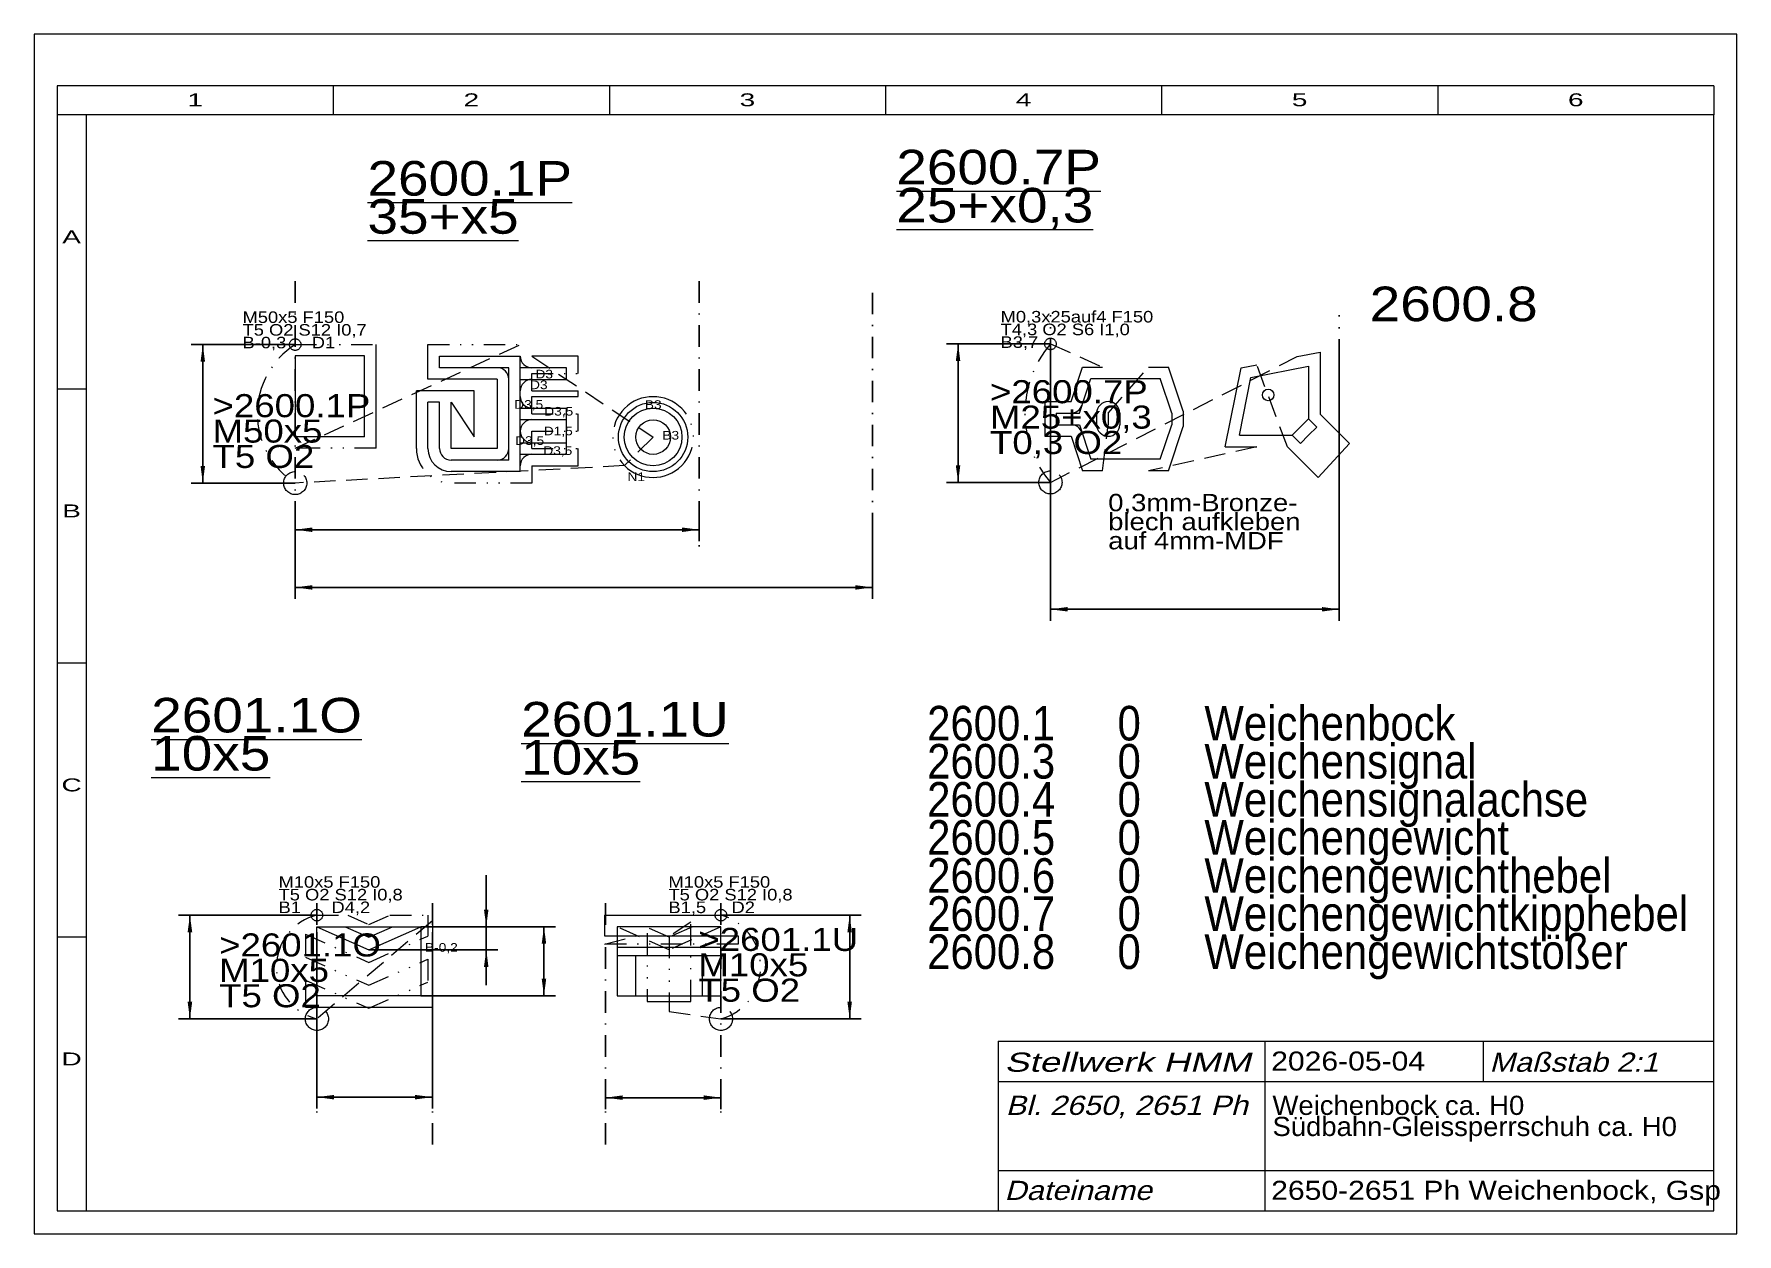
# Model space of a CAD drawing. Extents: x 0 to 148, y 0 to 104.
import ezdxf
from ezdxf.enums import TextEntityAlignment as Align

# ---------------------------------------------------------------- set-up
doc = ezdxf.new("R2010")
doc.units = 0
doc.header["$LTSCALE"] = 3.7125
for name, pattern in [('DASHDOT', [1, 0.5, -0.25, 0, -0.25]), ('DASHED', [0.75, 0.5, -0.25]), ('DIVIDE', [1.25, 0.5, -0.25, 0, -0.25, 0, -0.25]), ('PHANTOM', [2.5, 1.25, -0.25, 0.25, -0.25, 0.25, -0.25])]:
    doc.linetypes.add(name, pattern=pattern)
for name, color, linetype, lineweight in [('2650_1P', 30, 'CONTINUOUS', 13), ('2650_7P', 15, 'CONTINUOUS', 13), ('2650__ WEICHENBOCK', 7, 'CONTINUOUS', 0), ('2650___ WEICHENBOCK_ 2651___ SBW-GSP', 230, 'CONTINUOUS', 13), ('2651_1O', 34, 'CONTINUOUS', 13), ('2651_1U', 11, 'CONTINUOUS', 13), ('BEMAßUNG', 7, 'CONTINUOUS', 25), ('BESCHRIFTUNG', 7, 'CONTINUOUS', 25), ('MITTELLINIEN', 5, 'DASHDOT', 25), ('SPERRSCHUH', 7, 'CONTINUOUS', 0), ('STANDARD', 7, 'CONTINUOUS', 0)]:
    doc.layers.add(name, color=color, linetype=linetype, lineweight=lineweight)
doc.styles.add('Arial', font='arial.ttf')

# ---------------------------------------------------------------- blocks, each defined once
blk = doc.blocks.new('D684298752')
at = {"layer": 'BEMAßUNG', "color": 172}
for p, q in [((50, 12.31), (60, 12.31)), ((50, 12.31), (50, 11.31)), ((60, 12.66), (60, 11.31))]:
    blk.add_line(p, q, dxfattribs=at)
at = {"layer": 'BEMAßUNG'}
for points in [[(50, 12.31), (51.49, 12.51), (51.49, 12.12)], [(60, 12.31), (58.51, 12.12), (58.51, 12.51)]]:
    blk.add_solid(points, dxfattribs=at)
blk = doc.blocks.new('D684292352')
at = {"layer": 'BEMAßUNG', "color": 172}
for p, q in [((25, 26.66), (25, 11.36)), ((35, 26.66), (35, 11.36)), ((25, 12.36), (35, 12.36))]:
    blk.add_line(p, q, dxfattribs=at)
at = {"layer": 'BEMAßUNG'}
for points in [[(25, 12.36), (26.49, 12.55), (26.49, 12.16)], [(35, 12.36), (33.51, 12.16), (33.51, 12.55)]]:
    blk.add_solid(points, dxfattribs=at)
blk = doc.blocks.new('D684293120')
at = {"layer": 'BEMAßUNG', "color": 172}
for p, q in [((88.54, 77.64), (79.54, 77.64)), ((80.54, 77.64), (80.54, 65.64)), ((88.54, 65.64), (79.54, 65.64))]:
    blk.add_line(p, q, dxfattribs=at)
at = {"layer": 'BEMAßUNG'}
for points in [[(80.54, 77.64), (80.73, 76.16), (80.34, 76.16)], [(80.54, 65.64), (80.34, 67.13), (80.73, 67.13)]]:
    blk.add_solid(points, dxfattribs=at)
blk = doc.blocks.new('D684297216')
at = {"layer": 'BEMAßUNG', "color": 172}
for p, q in [((88.54, 77.64), (88.54, 53.64)), ((113.54, 77.64), (113.54, 53.64)), ((88.54, 54.64), (113.54, 54.64))]:
    blk.add_line(p, q, dxfattribs=at)
at = {"layer": 'BEMAßUNG'}
for points in [[(88.54, 54.64), (90.02, 54.84), (90.02, 54.45)], [(113.54, 54.64), (112.05, 54.45), (112.05, 54.84)]]:
    blk.add_solid(points, dxfattribs=at)
blk = doc.blocks.new('D684297984')
at = {"layer": 'BEMAßUNG', "color": 172}
for p, q in [((25, 28.13), (13, 28.13)), ((14, 28.13), (14, 19.14)), ((25, 19.14), (13, 19.14))]:
    blk.add_line(p, q, dxfattribs=at)
at = {"layer": 'BEMAßUNG'}
for points in [[(14, 28.13), (14.2, 26.65), (13.8, 26.65)], [(14, 19.14), (13.8, 20.63), (14.2, 20.63)]]:
    blk.add_solid(points, dxfattribs=at)
blk = doc.blocks.new('D684291072')
at = {"layer": 'BEMAßUNG', "color": 172}
for p, q in [((23.12, 77.58), (14.12, 77.58)), ((15.12, 77.58), (15.12, 65.58)), ((23.12, 65.58), (14.12, 65.58))]:
    blk.add_line(p, q, dxfattribs=at)
at = {"layer": 'BEMAßUNG'}
for points in [[(15.12, 77.58), (15.31, 76.1), (14.92, 76.1)], [(15.12, 65.58), (14.92, 67.07), (15.31, 67.07)]]:
    blk.add_solid(points, dxfattribs=at)
blk = doc.blocks.new('D684296448')
at = {"layer": 'BEMAßUNG', "color": 172}
for p, q in [((39.67, 27.13), (39.67, 31.61)), ((34, 27.13), (40.67, 27.13)), ((39.67, 25.13), (39.67, 27.13)), ((29.5, 25.13), (40.67, 25.13)), ((39.67, 25.13), (39.67, 22.07))]:
    blk.add_line(p, q, dxfattribs=at)
at = {"layer": 'BEMAßUNG'}
for points in [[(39.67, 27.13), (39.47, 28.62), (39.86, 28.62)], [(39.67, 25.13), (39.86, 23.65), (39.47, 23.65)]]:
    blk.add_solid(points, dxfattribs=at)
blk = doc.blocks.new('D684297472')
at = {"layer": 'BEMAßUNG', "color": 172}
for p, q in [((34, 27.13), (45.67, 27.13)), ((44.67, 21.13), (44.67, 27.13)), ((34, 21.13), (45.67, 21.13))]:
    blk.add_line(p, q, dxfattribs=at)
at = {"layer": 'BEMAßUNG'}
for points in [[(44.67, 27.13), (44.86, 25.65), (44.47, 25.65)], [(44.67, 21.13), (44.47, 22.62), (44.86, 22.62)]]:
    blk.add_solid(points, dxfattribs=at)
blk = doc.blocks.new('D684290048')
at = {"layer": 'BEMAßUNG', "color": 172}
for p, q in [((60, 28.13), (72.15, 28.13)), ((71.15, 28.13), (71.15, 19.14)), ((60, 19.14), (72.15, 19.14))]:
    blk.add_line(p, q, dxfattribs=at)
at = {"layer": 'BEMAßUNG'}
for points in [[(71.15, 28.13), (71.34, 26.65), (70.95, 26.65)], [(71.15, 19.14), (70.95, 20.63), (71.34, 20.63)]]:
    blk.add_solid(points, dxfattribs=at)
blk = doc.blocks.new('D74051584')
at = {"layer": 'BEMAßUNG', "color": 172}
for p, q in [((23.12, 62.57), (23.12, 60.54)), ((58.12, 62.57), (58.12, 60.54)), ((58.12, 61.54), (23.12, 61.54))]:
    blk.add_line(p, q, dxfattribs=at)
at = {"layer": 'BEMAßUNG'}
for points in [[(23.12, 61.54), (24.6, 61.73), (24.6, 61.34)], [(58.12, 61.54), (56.63, 61.34), (56.63, 61.73)]]:
    blk.add_solid(points, dxfattribs=at)
blk = doc.blocks.new('D74052096')
at = {"layer": 'BEMAßUNG', "color": 172}
for p, q in [((23.12, 62.57), (23.12, 55.54)), ((73.12, 61.57), (73.12, 55.54)), ((73.12, 56.54), (23.12, 56.54))]:
    blk.add_line(p, q, dxfattribs=at)
at = {"layer": 'BEMAßUNG'}
for points in [[(23.12, 56.54), (24.6, 56.73), (24.6, 56.34)], [(73.12, 56.54), (71.63, 56.34), (71.63, 56.73)]]:
    blk.add_solid(points, dxfattribs=at)

msp = doc.modelspace()

# ---------------------------------------------------------------- linework, layer by layer
at = {"layer": '2650_1P', "linetype": 'DIVIDE'}
for p, q in [((23.12, 77.58), (30.12, 77.58)), ((34.62, 77.58), (42.62, 77.58)), ((34.62, 76.58), (34.62, 77.58)), ((47.62, 75.07), (47.62, 76.57)), ((43.62, 75.07), (47.62, 75.07)), ((43.62, 73.57), (43.62, 75.07)), ((43.62, 71.58), (43.62, 73.08)), ((43.62, 71.58), (47.62, 71.58)), ((47.62, 70.08), (47.62, 71.58)), ((43.62, 70.08), (47.62, 70.08)), ((43.62, 68.58), (43.62, 70.08)), ((30.12, 68.6), (23.12, 68.6)), ((43.62, 68.58), (47.62, 68.58)), ((47.62, 67.08), (47.62, 68.58)), ((43.62, 65.58), (36.62, 65.58))]:
    msp.add_line(p, q, dxfattribs=at)
at = {"layer": '2650_1P', "linetype": 'DASHED'}
for p, q in [((23.12, 68.6), (42.62, 77.58)), ((43.62, 76.57), (54.12, 69.57)), ((54.12, 69.57), (51.64, 67.09)), ((51.64, 67.09), (23.12, 65.58))]:
    msp.add_line(p, q, dxfattribs=at)
at = {"layer": '2650_1P'}
for p, q in [((30.12, 68.6), (30.12, 77.58)), ((34.62, 74.58), (34.62, 76.58)), ((47.62, 76.57), (43.62, 76.57)), ((40.62, 74.58), (34.62, 74.58)), ((40.62, 74.58), (40.62, 68.58)), ((38.62, 73.58), (33.62, 73.58)), ((33.62, 68.58), (33.62, 73.58)), ((36.62, 68.58), (36.62, 72.58)), ((36.62, 72.58), (38.62, 69.58)), ((38.62, 69.58), (38.62, 73.58)), ((43.62, 73.57), (47.62, 73.57)), ((43.62, 73.08), (47.62, 73.08)), ((47.62, 73.08), (47.62, 73.57)), ((40.62, 68.58), (36.62, 68.58)), ((43.62, 67.08), (47.62, 67.08)), ((43.62, 67.08), (43.62, 65.58))]:
    msp.add_line(p, q, dxfattribs=at)
at = {"layer": '2650_1P', "linetype": 'PHANTOM'}
for centre, radius in [((23.12, 77.58), 0.5), ((23.12, 65.58), 1)]:
    msp.add_circle(centre, radius, dxfattribs=at)
at = {"layer": '2650_1P'}
for radius in [3, 1.5]:
    msp.add_circle((54.12, 69.57), radius, dxfattribs=at)
for start, end in [(45, 135), (225, 315)]:
    msp.add_arc((54.12, 69.57), 3.5, start, end, dxfattribs=at)
at = {"layer": '2650_1P', "linetype": 'DIVIDE'}
for centre, radius, start, end in [((54.12, 69.57), 3.5, 135, 225), ((54.12, 69.57), 3.5, 315, 405), ((36.62, 68.58), 3, 180, 270)]:
    msp.add_arc(centre, radius, start, end, dxfattribs=at)
at = {"layer": '2650_7P', "linetype": 'DASHED'}
for p, q in [((88.54, 77.64), (93.04, 75.64)), ((88.54, 65.64), (109.9, 76.54)), ((93.54, 71.64), (97.04, 75.64)), ((109.07, 68.72), (106.4, 75.84)), ((93.04, 66.64), (93.54, 70.64)), ((106.4, 68.72), (97.04, 66.64))]:
    msp.add_line(p, q, dxfattribs=at)
at = {"layer": '2650_7P'}
for p, q in [((109.9, 76.54), (111.9, 76.94)), ((111.9, 76.94), (111.9, 71.55)), ((90.32, 72.64), (91.32, 75.64)), ((91.32, 75.64), (93.04, 75.64)), ((97.04, 75.64), (98.76, 75.64)), ((100.04, 71.8), (98.76, 75.64)), ((103.68, 68.72), (105.05, 75.57)), ((105.05, 75.57), (106.4, 75.84)), ((88.04, 72.64), (90.32, 72.64)), ((88.04, 72.64), (88.04, 69.64)), ((93.54, 71.64), (93.54, 70.64)), ((100.04, 71.8), (100.04, 70.48)), ((111.9, 71.55), (114.44, 69.01)), ((88.04, 69.64), (90.32, 69.64)), ((90.32, 69.64), (91.32, 66.64)), ((98.76, 66.64), (100.04, 70.48)), ((103.68, 68.72), (106.4, 68.72)), ((109.07, 68.72), (111.72, 66.07)), ((114.44, 69.01), (111.72, 66.07)), ((93.04, 66.64), (91.32, 66.64)), ((98.76, 66.64), (97.04, 66.64))]:
    msp.add_line(p, q, dxfattribs=at)
at = {"layer": '2650_7P', "linetype": 'PHANTOM'}
for centre, radius in [((88.54, 77.64), 0.5), ((88.54, 65.64), 1)]:
    msp.add_circle(centre, radius, dxfattribs=at)
at = {"layer": '2650__ WEICHENBOCK', "color": 94}
for p, q in [((29.12, 76.6), (23.12, 76.6)), ((23.12, 76.6), (23.12, 69.6)), ((29.12, 69.6), (29.12, 76.6)), ((105.9, 74.72), (110.9, 75.72)), ((110.9, 75.72), (110.9, 71.14)), ((104.9, 69.72), (105.9, 74.72)), ((109.48, 69.72), (110.9, 71.14)), ((110.9, 71.14), (111.6, 70.43)), ((29.12, 69.6), (23.12, 69.6)), ((104.9, 69.72), (109.48, 69.72)), ((109.48, 69.72), (110.19, 69.02)), ((110.19, 69.02), (110.9, 69.72)), ((111.6, 70.43), (110.9, 69.72))]:
    msp.add_line(p, q, dxfattribs=at)
at = {"layer": '2650__ WEICHENBOCK'}
for p, q in [((35.62, 76.58), (42.62, 76.58)), ((35.62, 75.58), (35.62, 76.58)), ((41.62, 75.58), (35.62, 75.58)), ((41.62, 67.58), (41.62, 75.58)), ((42.62, 66.58), (42.62, 76.58)), ((46.62, 75.57), (42.62, 75.57)), ((46.62, 74.57), (46.62, 75.57)), ((42.62, 74.57), (46.62, 74.57)), ((34.62, 68.58), (34.62, 72.58)), ((35.62, 72.58), (34.62, 72.58)), ((35.62, 68.58), (35.62, 72.58)), ((42.62, 72.08), (46.62, 72.08)), ((42.62, 71.08), (46.62, 71.08)), ((46.62, 68.08), (46.62, 72.08)), ((42.62, 69.08), (46.62, 69.08)), ((42.62, 68.08), (46.62, 68.08)), ((41.62, 67.58), (36.62, 67.58)), ((42.62, 66.58), (36.62, 66.58))]:
    msp.add_line(p, q, dxfattribs=at)
at = {"layer": '2650__ WEICHENBOCK', "color": 5}
for p, q in [((91.04, 71.64), (92.04, 74.64)), ((92.04, 74.64), (98.04, 74.64)), ((99.04, 71.64), (98.04, 74.64)), ((89.04, 71.64), (91.04, 71.64)), ((89.04, 71.64), (89.04, 70.64)), ((92.54, 71.64), (92.54, 70.64)), ((94.54, 71.64), (94.54, 70.64)), ((99.04, 71.64), (99.04, 70.64)), ((89.04, 70.64), (91.04, 70.64)), ((91.04, 70.64), (92.04, 67.64)), ((98.04, 67.64), (99.04, 70.64)), ((98.04, 67.64), (92.04, 67.64))]:
    msp.add_line(p, q, dxfattribs=at)
at = {"layer": '2650__ WEICHENBOCK', "color": 94}
msp.add_circle((107.4, 73.22), 0.5, dxfattribs=at)
at = {"layer": '2650__ WEICHENBOCK'}
msp.add_circle((54.12, 69.57), 2.5, dxfattribs=at)
for centre, radius, start, end in [((40.62, 74.58), 1, 360, 450), ((43.62, 76.57), 1, 180, 270), ((43.62, 73.57), 1, 90, 180), ((43.62, 73.08), 1, 180, 270), ((43.62, 70.08), 1, 90, 270), ((36.62, 68.58), 2, 180, 270), ((36.62, 68.58), 1, 180, 270), ((40.62, 68.58), 1, 270, 360), ((43.62, 67.08), 1, 90, 180)]:
    msp.add_arc(centre, radius, start, end, dxfattribs=at)
at = {"layer": '2650__ WEICHENBOCK', "color": 5}
for centre, start, end in [((90.32, 72.64), 270, 341.5651), ((93.54, 71.64), 0, 180), ((90.32, 69.64), 18.4349, 90), ((93.54, 70.64), 180, 360)]:
    msp.add_arc(centre, 1, start, end, dxfattribs=at)
at = {"layer": '2650___ WEICHENBOCK_ 2651___ SBW-GSP', "linetype": 'DASHDOT'}
for centre, radius, start, end in [((26.94, 71.58), 7.11, 122.5053, 237.4947), ((95.54, 71.64), 9.22, 139.3987, 220.6013), ((26.13, 23.64), 4.64, 104.0474, 255.9526), ((58.76, 23.64), 4.67, 285.392, 434.608)]:
    msp.add_arc(centre, radius, start, end, dxfattribs=at)
at = {"layer": '2651_1O', "linetype": 'DIVIDE'}
for p, q in [((25, 28.13), (27.67, 28.13)), ((27.67, 28.13), (29.5, 27.32)), ((29.5, 27.32), (31.33, 28.13)), ((31.33, 28.13), (34.6, 28.13)), ((34.6, 28.13), (34.6, 26.31)), ((24, 26.48), (29.5, 24.04)), ((24, 26.48), (24, 24.49)), ((29.5, 24.04), (34.6, 26.31)), ((24, 24.49), (29.5, 22.05)), ((29.5, 22.05), (34.6, 24.31)), ((34.6, 24.31), (34.6, 22.32)), ((24, 22.5), (29.5, 20.06)), ((24, 22.5), (24, 20.13)), ((29.5, 20.06), (34.6, 22.32))]:
    msp.add_line(p, q, dxfattribs=at)
at = {"layer": '2651_1O', "linetype": 'DASHED'}
msp.add_line((35, 27.65), (25, 19.14), dxfattribs=at)
at = {"layer": '2651_1O'}
for p, q in [((35, 27.65), (35, 20.13)), ((35, 20.13), (24, 20.13))]:
    msp.add_line(p, q, dxfattribs=at)
at = {"layer": '2651_1O', "linetype": 'PHANTOM'}
for centre, radius in [((25, 28.13), 0.5), ((25, 19.14), 1)]:
    msp.add_circle(centre, radius, dxfattribs=at)
at = {"layer": '2651_1U'}
for p, q in [((49.9, 28.13), (60, 28.13)), ((49.9, 28.13), (49.9, 26.33)), ((49.9, 26.33), (61.5, 26.33)), ((53.6, 20.66), (57.4, 20.66))]:
    msp.add_line(p, q, dxfattribs=at)
at = {"layer": '2651_1U', "linetype": 'DIVIDE'}
for p, q in [((49.9, 25.63), (53.6, 26.56)), ((53.6, 26.56), (53.6, 20.66)), ((57.4, 27.52), (55.5, 26.27)), ((57.4, 20.66), (57.4, 27.52)), ((61.5, 25.63), (49.9, 25.63)), ((55.5, 26.27), (55.5, 19.77)), ((61.5, 26.33), (61.5, 25.63))]:
    msp.add_line(p, q, dxfattribs=at)
at = {"layer": '2651_1U', "linetype": 'DASHED'}
msp.add_line((55.5, 19.77), (60, 19.14), dxfattribs=at)
at = {"layer": '2651_1U', "linetype": 'PHANTOM'}
for centre, radius in [((60, 28.13), 0.5), ((60, 19.14), 1)]:
    msp.add_circle(centre, radius, dxfattribs=at)
at = {"layer": 'MITTELLINIEN'}
for p, q in [((23.12, 83.07), (23.12, 60.07)), ((58.12, 83.07), (58.12, 60.07)), ((73.12, 82.07), (73.12, 59.07)), ((88.54, 57.14), (88.54, 80.14)), ((113.54, 57.14), (113.54, 80.14)), ((25, 29.16), (25, 10.16)), ((35, 29.16), (35, 8.16)), ((50, 29.16), (50, 8.16)), ((60, 29.16), (60, 10.16))]:
    msp.add_line(p, q, dxfattribs=at)
at = {"layer": 'SPERRSCHUH'}
for p, q in [((25, 27.13), (29.5, 25.13)), ((25, 27.13), (34, 27.13)), ((25, 23.63), (25, 27.13)), ((27.46, 27.13), (29.5, 26.23)), ((29.5, 26.23), (31.54, 27.13)), ((29.5, 25.13), (34, 27.13)), ((34, 27.13), (34, 23.63)), ((60, 27.13), (51, 27.13)), ((51, 27.13), (51, 23.63)), ((60, 23.63), (60, 27.13)), ((60, 25.33), (51, 25.33)), ((25, 21.13), (25, 24.63)), ((34, 24.63), (34, 21.13)), ((51, 24.63), (51, 21.13)), ((51, 24.63), (60, 24.63)), ((52.6, 24.63), (52.6, 21.13)), ((58.4, 21.13), (58.4, 24.63)), ((60, 21.13), (60, 24.63)), ((34, 21.13), (25, 21.13)), ((51, 21.13), (60, 21.13))]:
    msp.add_line(p, q, dxfattribs=at)
at = {"layer": 'SPERRSCHUH', "linetype": 'DASHED'}
for p, q in [((55.5, 25.13), (51, 27.13)), ((55.5, 26.23), (53.46, 27.13)), ((57.54, 27.13), (55.5, 26.23)), ((60, 27.13), (55.5, 25.13))]:
    msp.add_line(p, q, dxfattribs=at)
at = {"layer": 'SPERRSCHUH'}
msp.add_arc((29.5, 27.32), 1, 246.0375, 293.9625, dxfattribs=at)
at = {"layer": 'SPERRSCHUH', "linetype": 'DASHED'}
msp.add_arc((55.5, 27.32), 1, 246.0375, 293.9625, dxfattribs=at)
at = {"layer": 'STANDARD'}
for p, q in [((148, 104.5), (0.5, 104.5)), ((0.5, 104.5), (0.5, 0.5)), ((148, 0.5), (148, 104.5)), ((146, 100), (2.5, 100)), ((2.5, 100), (2.5, 97.5)), ((26.42, 100), (26.42, 97.5)), ((50.33, 100), (50.33, 97.5)), ((74.25, 100), (74.25, 97.5)), ((98.17, 100), (98.17, 97.5)), ((122.08, 100), (122.08, 97.5)), ((146, 100), (146, 97.5)), ((2.5, 97.5), (2.5, 2.5)), ((5, 97.5), (2.5, 97.5)), ((5, 97.5), (5, 2.5)), ((146, 97.5), (5, 97.5)), ((146, 2.5), (146, 97.5)), ((2.5, 73.75), (5, 73.75)), ((2.5, 50), (5, 50)), ((2.5, 26.25), (5, 26.25)), ((2.5, 2.5), (5, 2.5)), ((5, 2.5), (146, 2.5)), ((0.5, 0.5), (148, 0.5))]:
    msp.add_line(p, q, dxfattribs=at)
at = {"layer": 'STANDARD', "lineweight": 0}
for p, q in [((84.01, 17.2), (84.01, 2.5)), ((84.01, 17.2), (145.96, 17.2)), ((107.11, 17.2), (107.11, 2.5)), ((126.01, 17.2), (126.01, 13.7)), ((84.01, 13.7), (145.96, 13.7)), ((84.01, 6), (145.96, 6))]:
    msp.add_line(p, q, dxfattribs=at)

# ---------------------------------------------------------------- block references
at = {"layer": 'BEMAßUNG'}
for name in ['D684291072', 'D684293120', 'D684297216', 'D74051584', 'D74052096', 'D684296448', 'D684297984', 'D684290048', 'D684292352', 'D684297472', 'D684298752']:
    msp.add_blockref(name, (0, 0), dxfattribs=at)

# ---------------------------------------------------------------- texts
at = {"layer": '2650_1P', "style": 'Arial'}
for s, width, p in [('D3', 1.135027, (43.93, 75.4)), ('D3', 1.135027, (43.46, 74.47)), ('D3,5', 1.135064, (42.09, 72.77)), ('B3', 1.13502, (53.4, 72.76)), ('D3,5', 1.135064, (44.69, 72.18)), ('D3,5', 1.135064, (42.17, 69.64)), ('D1,5', 1.135064, (44.65, 70.47)), ('B3', 1.13502, (54.92, 70.1)), ('D3,5', 1.135064, (44.61, 68.77)), ('N1', 1.135027, (51.9, 66.5))]:
    msp.add_text(s, height=0.75, dxfattribs=dict(at, width=width)).set_placement(p, align=Align.TOP_LEFT)
at = {"layer": '2650_1P', "insert": (18.56, 80.46), "char_height": 1, "attachment_point": 1, "line_spacing_factor": 0.66, "style": 'Arial'}
msp.add_mtext('\\W1.135100;M50x5 F150\\PT5 O2 S12 I0,7\\PB-0,3     D1', dxfattribs=at)
at = {"layer": '2650_7P', "insert": (84.22, 80.5), "char_height": 1, "attachment_point": 1, "line_spacing_factor": 0.66, "style": 'Arial'}
msp.add_mtext('\\W1.135110;M0,3x25auf4 F150\\PT4,3 O2 S6 I1,0\\PB3,7   ', dxfattribs=at)
at = {"layer": '2650___ WEICHENBOCK_ 2651___ SBW-GSP', "style": 'Arial', "width": 1.135138}
msp.add_text('2600.8', height=3, dxfattribs=at).set_placement((116.19, 79.61))
at = {"layer": '2650___ WEICHENBOCK_ 2651___ SBW-GSP', "char_height": 3, "line_spacing_factor": 0.66, "style": 'Arial'}
for s, insert, attachment_point in [('\\W1.135098;\\L2600.7P\\P25+x0,3', (75.19, 87.61), 7), ('\\W1.135098;\\L2600.1P\\P35+x5', (29.38, 87.15), 7), ('\\W1.135112;\\L2601.1O\\P10x5', (10.65, 40.62), 7), ('\\W1.135100;\\L2601.1U\\P10x5', (42.69, 40.27), 7), ('\\W0.864827;2600.1\\P2600.3\\P2600.4\\P2600.5\\P2600.6\\P2600.7\\P2600.8\\P', (77.86, 46.27), 1), ('\\W0.864855;0\\P0\\P0\\P0\\P0\\P0\\P0', (94.35, 46.27), 1), ('\\W0.864859;Weichenbock\\PWeichensignal\\PWeichensignalachse\\PWeichengewicht\\PWeichengewichthebel\\PWeichengewichtkipphebel\\PWeichengewichtstößer\\P', (101.87, 46.27), 1)]:
    msp.add_mtext(s, dxfattribs=dict(at, insert=insert, attachment_point=attachment_point))
at = {"layer": '2650___ WEICHENBOCK_ 2651___ SBW-GSP', "linetype": 'DASHDOT', "char_height": 2, "attachment_point": 1, "line_spacing_factor": 0.66, "style": 'Arial'}
for s, insert in [('\\W1.135110;>2600.7P\\PM25+x0,3\\PT0,3 O2', (83.3, 74.5)), ('\\W1.135110;>2600.1P\\PM50x5\\PT5 O2', (15.96, 73.29)), ('\\W1.135121;>2601.1O\\PM10x5\\PT5 O2', (16.53, 26.55)), ('\\W1.135111;>2601.1U\\PM10x5\\PT5 O2', (58.04, 27.03))]:
    msp.add_mtext(s, dxfattribs=dict(at, insert=insert))
at = {"layer": '2651_1O', "style": 'Arial', "width": 1.135064}
msp.add_text('B-0,2', height=0.75, dxfattribs=at).set_placement((34.36, 25.71), align=Align.TOP_LEFT)
at = {"layer": '2651_1O', "insert": (21.68, 31.51), "char_height": 1, "attachment_point": 1, "line_spacing_factor": 0.66, "style": 'Arial'}
msp.add_mtext('\\W1.135100;M10x5 F150\\PT5 O2 S12 I0,8\\PB1      D4,2', dxfattribs=at)
at = {"layer": '2651_1U', "insert": (55.45, 31.51), "char_height": 1, "attachment_point": 1, "line_spacing_factor": 0.66, "style": 'Arial'}
msp.add_mtext('\\W1.135100;M10x5 F150\\PT5 O2 S12 I0,8\\PB1,5     D2', dxfattribs=at)
at = {"layer": 'BESCHRIFTUNG', "style": 'Arial', "oblique": 15}
for s, height, width, p in [('Stellwerk HMM', 1.6625, 1.365378, (84.56, 16.22)), ('Maßstab 2:1', 1.6625, 1.134934, (126.56, 16.22)), ('Bl. 2650, 2651 Ph', 1.6625, 1.13491, (84.67, 12.48)), ('Dateiname', 1.663, 1.135074, (84.56, 5.11))]:
    msp.add_text(s, height=height, dxfattribs=dict(at, width=width)).set_placement(p, align=Align.TOP_LEFT)
at = {"layer": 'BESCHRIFTUNG', "style": 'Arial'}
for s, width, p in [('2026-05-04', 1.130203, (107.66, 16.31)), ('2650-2651 Ph Weichenbock, Gsp', 1.130184, (107.66, 5.11))]:
    msp.add_text(s, height=1.65, dxfattribs=dict(at, width=width)).set_placement(p, align=Align.TOP_LEFT)
at = {"layer": 'BESCHRIFTUNG', "linetype": 'DASHED', "insert": (93.54, 64.64), "char_height": 1.5, "attachment_point": 1, "line_spacing_factor": 0.66, "style": 'Arial'}
msp.add_mtext('\\W1.135068;0,3mm-Bronze-\\Pblech aufkleben\\Pauf 4mm-MDF', dxfattribs=at)
at = {"layer": 'BESCHRIFTUNG', "insert": (107.77, 12.48), "char_height": 1.6625, "attachment_point": 1, "line_spacing_factor": 0.66, "style": 'Arial'}
msp.add_mtext('\\W1.024174;Weichenbock ca. H0\\PSüdbahn-Gleissperrschuh ca. H0', dxfattribs=at)
at = {"layer": 'STANDARD', "style": 'Arial'}
for s, width, p in [('1', 1.547923, (14.46, 98.24)), ('2', 1.547922, (38.38, 98.24)), ('3', 1.547923, (62.29, 98.24)), ('4', 1.547923, (86.21, 98.24)), ('5', 1.547922, (110.12, 98.24)), ('6', 1.547923, (134.04, 98.24)), ('A', 1.547987, (3.75, 86.36)), ('B', 1.547987, (3.75, 62.61)), ('C', 1.548103, (3.75, 38.86)), ('D', 1.548104, (3.75, 15.11))]:
    msp.add_text(s, height=1.12, dxfattribs=dict(at, width=width)).set_placement(p, align=Align.CENTER)

doc.saveas('drawing.dxf')
